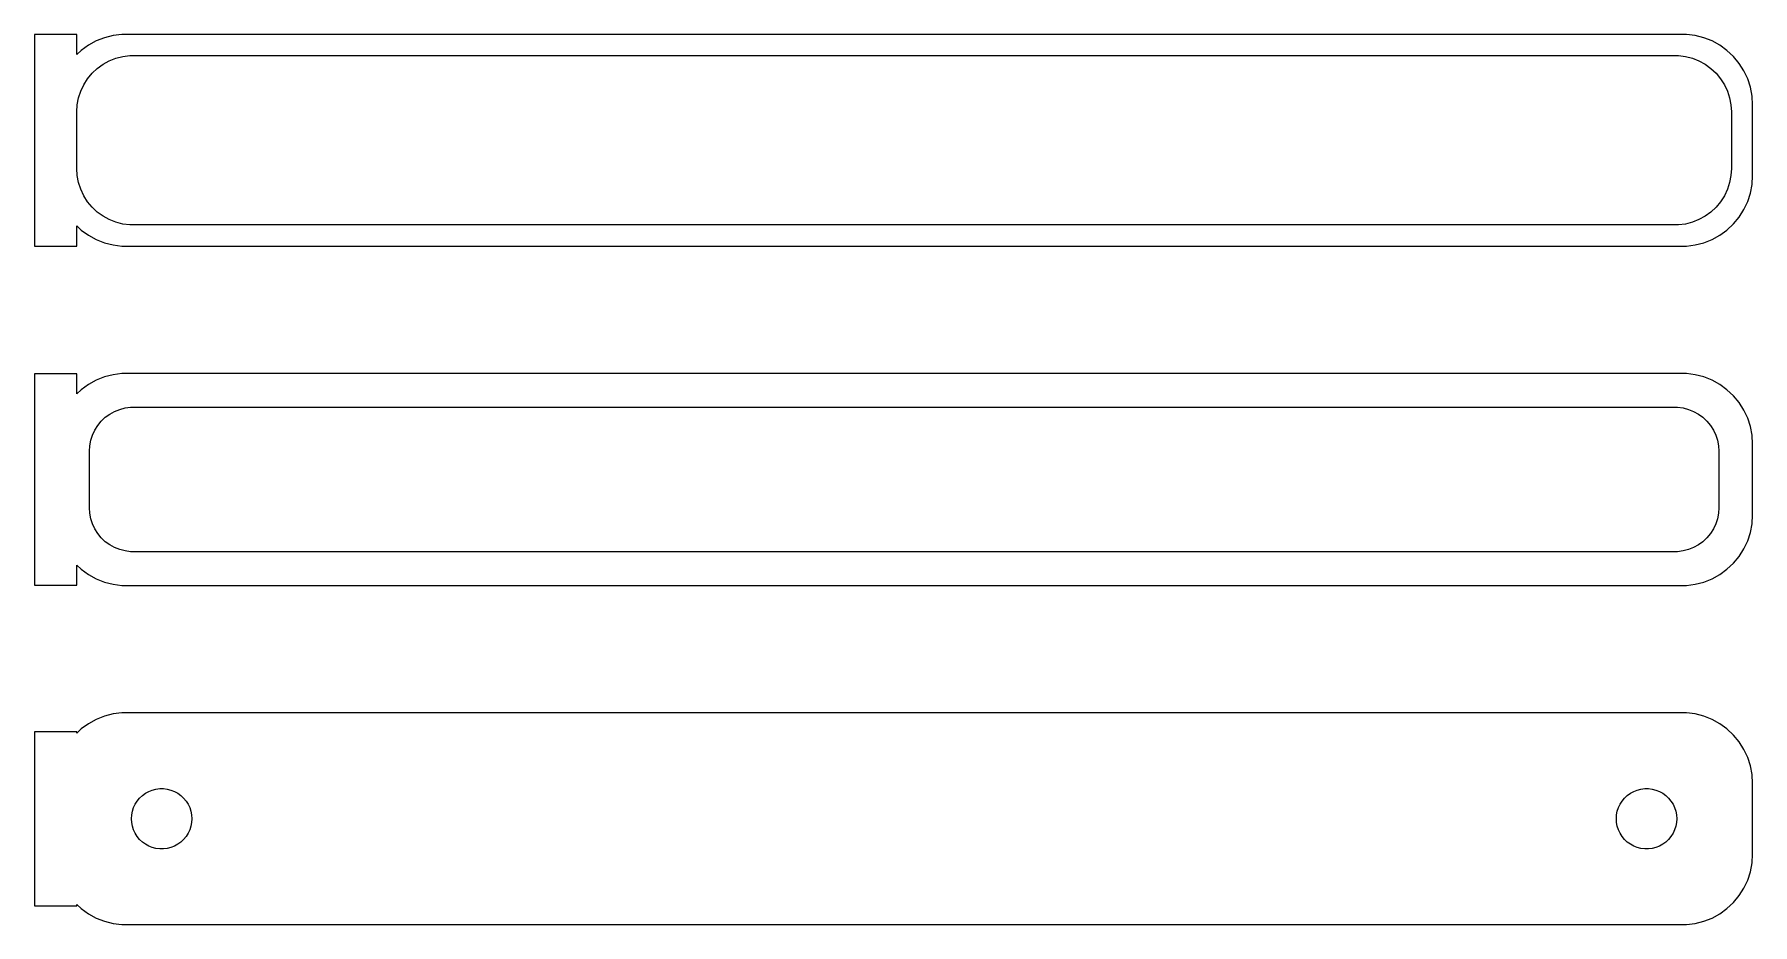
# Model space of a CAD drawing. Header units: metres. Extents: x -62 to 60, y 65 to 127.
import ezdxf

# ---------------------------------------------------------------- set-up
doc = ezdxf.new("R2010")
doc.units = ezdxf.units.M

msp = doc.modelspace()

# ---------------------------------------------------------------- linework, layer by layer
for p, q in [((-58.5, 127.49), (-61.5, 127.49)), ((-61.5, 127.49), (-61.5, 112.51)), ((-58.5, 126.059), (-58.5, 127.49)), ((-57.6791, 126.722), (-58.1871, 126.353)), ((-57.1289, 127.024), (-57.6791, 126.722)), ((-56.5451, 127.255), (-57.1289, 127.024)), ((-55.9369, 127.411), (-56.5451, 127.255)), ((-55.3139, 127.49), (-55.9369, 127.411)), ((55.3139, 127.49), (-55.3139, 127.49)), ((55.9369, 127.411), (55.3139, 127.49)), ((56.5451, 127.255), (55.9369, 127.411)), ((57.1289, 127.024), (56.5451, 127.255)), ((57.6791, 126.722), (57.1289, 127.024)), ((58.1871, 126.353), (57.6791, 126.722)), ((-58.1871, 126.353), (-58.5, 126.059)), ((-57.0497, 125.082), (-56.6433, 125.377)), ((-56.6433, 125.377), (-56.2031, 125.619)), ((-56.2031, 125.619), (-55.7361, 125.804)), ((-55.7361, 125.804), (-55.2495, 125.929)), ((-55.2495, 125.929), (-54.7512, 125.992)), ((-54.7512, 125.992), (54.7512, 125.992)), ((54.7512, 125.992), (55.2495, 125.929)), ((55.2495, 125.929), (55.7361, 125.804)), ((55.7361, 125.804), (56.2031, 125.619)), ((56.2031, 125.619), (56.6433, 125.377)), ((56.6433, 125.377), (57.0497, 125.082)), ((58.6448, 125.923), (58.1871, 126.353)), ((59.0451, 125.439), (58.6448, 125.923)), ((59.3815, 124.909), (59.0451, 125.439)), ((-58.0052, 123.927), (-57.7361, 124.351)), ((-57.7361, 124.351), (-57.4159, 124.738)), ((-57.4159, 124.738), (-57.0497, 125.082)), ((57.0497, 125.082), (57.4159, 124.738)), ((57.4159, 124.738), (57.7361, 124.351)), ((57.7361, 124.351), (58.0052, 123.927)), ((59.6489, 124.341), (59.3815, 124.909)), ((59.8429, 123.743), (59.6489, 124.341)), ((-58.4685, 122.501), (-58.3743, 122.995)), ((-58.3743, 122.995), (-58.2191, 123.472)), ((-58.2191, 123.472), (-58.0052, 123.927)), ((58.0052, 123.927), (58.2191, 123.472)), ((58.2191, 123.472), (58.3743, 122.995)), ((58.3743, 122.995), (58.4685, 122.501)), ((59.9606, 123.127), (59.8429, 123.743)), ((60, 122.5), (59.9606, 123.127)), ((-58.5, 122), (-58.4685, 122.501)), ((-58.5, 118), (-58.5, 122)), ((58.4685, 122.501), (58.5, 122)), ((58.5, 122), (58.5, 118)), ((60, 117.5), (60, 122.5)), ((-58.4685, 117.499), (-58.5, 118)), ((58.5, 118), (58.4685, 117.499)), ((-58.3743, 117.005), (-58.4685, 117.499)), ((-58.2191, 116.528), (-58.3743, 117.005)), ((58.3743, 117.005), (58.2191, 116.528)), ((58.4685, 117.499), (58.3743, 117.005)), ((59.8429, 116.257), (59.9606, 116.873)), ((59.9606, 116.873), (60, 117.5)), ((-58.0052, 116.073), (-58.2191, 116.528)), ((-57.7361, 115.649), (-58.0052, 116.073)), ((-57.4159, 115.262), (-57.7361, 115.649)), ((57.7361, 115.649), (57.4159, 115.262)), ((58.0052, 116.073), (57.7361, 115.649)), ((58.2191, 116.528), (58.0052, 116.073)), ((59.3815, 115.091), (59.6489, 115.659)), ((59.6489, 115.659), (59.8429, 116.257)), ((-57.0497, 114.918), (-57.4159, 115.262)), ((-56.6433, 114.623), (-57.0497, 114.918)), ((-56.2031, 114.381), (-56.6433, 114.623)), ((-55.7361, 114.196), (-56.2031, 114.381)), ((56.2031, 114.381), (55.7361, 114.196)), ((56.6433, 114.623), (56.2031, 114.381)), ((57.0497, 114.918), (56.6433, 114.623)), ((57.4159, 115.262), (57.0497, 114.918)), ((58.6448, 114.077), (59.0451, 114.561)), ((59.0451, 114.561), (59.3815, 115.091)), ((-58.5, 113.941), (-58.1871, 113.647)), ((-58.5, 112.51), (-58.5, 113.941)), ((-58.1871, 113.647), (-57.6791, 113.278)), ((-57.6791, 113.278), (-57.1289, 112.976)), ((-55.2495, 114.071), (-55.7361, 114.196)), ((-54.7512, 114.008), (-55.2495, 114.071)), ((54.7512, 114.008), (-54.7512, 114.008)), ((55.2495, 114.071), (54.7512, 114.008)), ((55.7361, 114.196), (55.2495, 114.071)), ((57.1289, 112.976), (57.6791, 113.278)), ((57.6791, 113.278), (58.1871, 113.647)), ((58.1871, 113.647), (58.6448, 114.077)), ((-61.5, 112.51), (-58.5, 112.51)), ((-57.1289, 112.976), (-56.5451, 112.745)), ((-56.5451, 112.745), (-55.9369, 112.589)), ((-55.9369, 112.589), (-55.3139, 112.51)), ((-55.3139, 112.51), (55.3139, 112.51)), ((55.3139, 112.51), (55.9369, 112.589)), ((55.9369, 112.589), (56.5451, 112.745)), ((56.5451, 112.745), (57.1289, 112.976)), ((-58.5, 103.479), (-61.5, 103.479)), ((-61.5, 103.479), (-61.5, 88.5208)), ((-58.5, 102.059), (-58.5, 103.479)), ((-55.9369, 103.411), (-56.5451, 103.255)), ((-55.3139, 103.49), (-55.9369, 103.411)), ((55.3139, 103.49), (-55.3139, 103.49)), ((55.9369, 103.411), (55.3139, 103.49)), ((56.5451, 103.255), (55.9369, 103.411)), ((-58.1871, 102.353), (-58.5, 102.059)), ((-57.6791, 102.722), (-58.1871, 102.353)), ((-57.1289, 103.024), (-57.6791, 102.722)), ((-56.5451, 103.255), (-57.1289, 103.024)), ((57.1289, 103.024), (56.5451, 103.255)), ((57.6791, 102.722), (57.1289, 103.024)), ((58.1871, 102.353), (57.6791, 102.722)), ((58.6448, 101.923), (58.1871, 102.353)), ((-55.8254, 100.817), (-55.4619, 100.961)), ((-55.4619, 100.961), (-55.0833, 101.058)), ((-55.0833, 101.058), (-54.6954, 101.107)), ((-54.6954, 101.107), (54.6954, 101.107)), ((54.6954, 101.107), (55.0833, 101.058)), ((55.0833, 101.058), (55.4619, 100.961)), ((55.4619, 100.961), (55.8254, 100.817)), ((59.0451, 101.439), (58.6448, 101.923)), ((59.3815, 100.909), (59.0451, 101.439)), ((59.6489, 100.341), (59.3815, 100.909)), ((-57.2279, 99.4996), (-57.0184, 99.8297)), ((-57.0184, 99.8297), (-56.7692, 100.131)), ((-56.7692, 100.131), (-56.4842, 100.399)), ((-56.4842, 100.399), (-56.168, 100.628)), ((-56.168, 100.628), (-55.8254, 100.817)), ((55.8254, 100.817), (56.168, 100.628)), ((56.168, 100.628), (56.4842, 100.399)), ((56.4842, 100.399), (56.7692, 100.131)), ((56.7692, 100.131), (57.0184, 99.8297)), ((57.0184, 99.8297), (57.2279, 99.4996)), ((59.8429, 99.7434), (59.6489, 100.341)), ((59.9606, 99.1267), (59.8429, 99.7434)), ((-57.5884, 98.3902), (-57.5151, 98.7741)), ((-57.5151, 98.7741), (-57.3943, 99.1459)), ((-57.3943, 99.1459), (-57.2279, 99.4996)), ((57.2279, 99.4996), (57.3943, 99.1459)), ((57.3943, 99.1459), (57.5151, 98.7741)), ((57.5151, 98.7741), (57.5884, 98.3902)), ((60, 98.5), (59.9606, 99.1267)), ((60, 93.5), (60, 98.5)), ((-57.6129, 98), (-57.5884, 98.3902)), ((-57.6129, 94), (-57.6129, 98)), ((57.5884, 98.3902), (57.6129, 98)), ((57.6129, 98), (57.6129, 94)), ((-57.5884, 93.6098), (-57.6129, 94)), ((-57.5151, 93.2259), (-57.5884, 93.6098)), ((57.5884, 93.6098), (57.5151, 93.2259)), ((57.6129, 94), (57.5884, 93.6098)), ((-57.3943, 92.8541), (-57.5151, 93.2259)), ((-57.2279, 92.5004), (-57.3943, 92.8541)), ((-57.0184, 92.1703), (-57.2279, 92.5004)), ((57.2279, 92.5004), (57.0184, 92.1703)), ((57.3943, 92.8541), (57.2279, 92.5004)), ((57.5151, 93.2259), (57.3943, 92.8541)), ((59.8429, 92.2566), (59.9606, 92.8733)), ((59.9606, 92.8733), (60, 93.5)), ((-56.7692, 91.8691), (-57.0184, 92.1703)), ((-56.4842, 91.6015), (-56.7692, 91.8691)), ((-56.168, 91.3717), (-56.4842, 91.6015)), ((-55.8254, 91.1833), (-56.168, 91.3717)), ((-55.4619, 91.0394), (-55.8254, 91.1833)), ((55.8254, 91.1833), (55.4619, 91.0394)), ((56.168, 91.3717), (55.8254, 91.1833)), ((56.4842, 91.6015), (56.168, 91.3717)), ((56.7692, 91.8691), (56.4842, 91.6015)), ((57.0184, 92.1703), (56.7692, 91.8691)), ((59.3815, 91.0912), (59.6489, 91.6594)), ((59.6489, 91.6594), (59.8429, 92.2566)), ((-58.5, 88.5208), (-58.5, 89.9413)), ((-58.5, 89.9413), (-58.1871, 89.6474)), ((-55.0833, 90.9422), (-55.4619, 91.0394)), ((-54.6954, 90.8932), (-55.0833, 90.9422)), ((54.6954, 90.8932), (-54.6954, 90.8932)), ((55.0833, 90.9422), (54.6954, 90.8932)), ((55.4619, 91.0394), (55.0833, 90.9422)), ((58.1871, 89.6474), (58.6448, 90.0773)), ((58.6448, 90.0773), (59.0451, 90.5611)), ((59.0451, 90.5611), (59.3815, 91.0912)), ((-58.1871, 89.6474), (-57.6791, 89.2784)), ((-57.6791, 89.2784), (-57.1289, 88.9759)), ((-57.1289, 88.9759), (-56.5451, 88.7447)), ((-56.5451, 88.7447), (-55.9369, 88.5886)), ((55.9369, 88.5886), (56.5451, 88.7447)), ((56.5451, 88.7447), (57.1289, 88.9759)), ((57.1289, 88.9759), (57.6791, 89.2784)), ((57.6791, 89.2784), (58.1871, 89.6474)), ((-61.5, 88.5208), (-58.5, 88.5208)), ((-55.9369, 88.5886), (-55.3139, 88.5099)), ((-55.3139, 88.5099), (55.3139, 88.5099)), ((55.3139, 88.5099), (55.9369, 88.5886)), ((-57.1289, 79.0241), (-57.6791, 78.7216)), ((-56.5451, 79.2553), (-57.1289, 79.0241)), ((-55.9369, 79.4114), (-56.5451, 79.2553)), ((-55.3139, 79.4901), (-55.9369, 79.4114)), ((55.3139, 79.4901), (-55.3139, 79.4901)), ((55.9369, 79.4114), (55.3139, 79.4901)), ((56.5451, 79.2553), (55.9369, 79.4114)), ((57.1289, 79.0241), (56.5451, 79.2553)), ((57.6791, 78.7216), (57.1289, 79.0241)), ((-58.5, 78.1526), (-61.5, 78.1526)), ((-61.5, 78.1526), (-61.5, 65.8474)), ((-58.1871, 78.3526), (-58.5, 78.0587)), ((-58.5, 78.0587), (-58.5, 78.1526)), ((-57.6791, 78.7216), (-58.1871, 78.3526)), ((58.1871, 78.3526), (57.6791, 78.7216)), ((58.6448, 77.9227), (58.1871, 78.3526)), ((59.0451, 77.4389), (58.6448, 77.9227)), ((59.3815, 76.9088), (59.0451, 77.4389)), ((59.6489, 76.3406), (59.3815, 76.9088)), ((59.8429, 75.7434), (59.6489, 76.3406)), ((59.9606, 75.1267), (59.8429, 75.7434)), ((-52.9001, 74.0975), (-52.6341, 74.1311)), ((-52.6341, 74.1311), (-52.3659, 74.1311)), ((-52.3659, 74.1311), (-52.0999, 74.0975)), ((52.0999, 74.0975), (52.3659, 74.1311)), ((52.3659, 74.1311), (52.6341, 74.1311)), ((52.6341, 74.1311), (52.9001, 74.0975)), ((60, 74.5), (59.9606, 75.1267)), ((60, 69.5), (60, 74.5)), ((-54.4853, 72.786), (-54.3712, 73.0287)), ((-54.3712, 73.0287), (-54.2275, 73.2551)), ((-54.2275, 73.2551), (-54.0565, 73.4617)), ((-54.0565, 73.4617), (-53.8611, 73.6453)), ((-53.8611, 73.6453), (-53.6441, 73.8029)), ((-53.6441, 73.8029), (-53.4092, 73.9321)), ((-53.4092, 73.9321), (-53.1598, 74.0308)), ((-53.1598, 74.0308), (-52.9001, 74.0975)), ((-52.0999, 74.0975), (-51.8401, 74.0308)), ((-51.8401, 74.0308), (-51.5908, 73.9321)), ((-51.5908, 73.9321), (-51.3559, 73.8029)), ((-51.3559, 73.8029), (-51.1389, 73.6453)), ((-51.1389, 73.6453), (-50.9434, 73.4617)), ((-50.9434, 73.4617), (-50.7725, 73.2551)), ((-50.7725, 73.2551), (-50.6288, 73.0287)), ((-50.6288, 73.0287), (-50.5146, 72.786)), ((50.5146, 72.786), (50.6288, 73.0287)), ((50.6288, 73.0287), (50.7725, 73.2551)), ((50.7725, 73.2551), (50.9434, 73.4617)), ((50.9434, 73.4617), (51.1389, 73.6453)), ((51.1389, 73.6453), (51.3559, 73.8029)), ((51.3559, 73.8029), (51.5908, 73.9321)), ((51.5908, 73.9321), (51.8401, 74.0308)), ((51.8401, 74.0308), (52.0999, 74.0975)), ((52.9001, 74.0975), (53.1598, 74.0308)), ((53.1598, 74.0308), (53.4092, 73.9321)), ((53.4092, 73.9321), (53.6441, 73.8029)), ((53.6441, 73.8029), (53.8611, 73.6453)), ((53.8611, 73.6453), (54.0565, 73.4617)), ((54.0565, 73.4617), (54.2275, 73.2551)), ((54.2275, 73.2551), (54.3712, 73.0287)), ((54.3712, 73.0287), (54.4853, 72.786)), ((-54.6353, 72), (-54.6185, 72.2676)), ((-54.6185, 71.7324), (-54.6353, 72)), ((-54.6185, 72.2676), (-54.5682, 72.531)), ((-54.5682, 71.469), (-54.6185, 71.7324)), ((-54.5682, 72.531), (-54.4853, 72.786)), ((-50.5146, 72.786), (-50.4318, 72.531)), ((-50.4318, 72.531), (-50.3815, 72.2676)), ((-50.3815, 71.7324), (-50.4318, 71.469)), ((-50.3815, 72.2676), (-50.3647, 72)), ((-50.3647, 72), (-50.3815, 71.7324)), ((50.3647, 72), (50.3815, 72.2676)), ((50.3815, 71.7324), (50.3647, 72)), ((50.3815, 72.2676), (50.4318, 72.531)), ((50.4318, 71.469), (50.3815, 71.7324)), ((50.4318, 72.531), (50.5146, 72.786)), ((54.4853, 72.786), (54.5682, 72.531)), ((54.5682, 72.531), (54.6185, 72.2676)), ((54.6185, 71.7324), (54.5682, 71.469)), ((54.6185, 72.2676), (54.6353, 72)), ((54.6353, 72), (54.6185, 71.7324)), ((-54.4853, 71.214), (-54.5682, 71.469)), ((-54.3712, 70.9713), (-54.4853, 71.214)), ((-54.2275, 70.7449), (-54.3712, 70.9713)), ((-54.0565, 70.5383), (-54.2275, 70.7449)), ((-53.8611, 70.3547), (-54.0565, 70.5383)), ((-50.9434, 70.5383), (-51.1389, 70.3547)), ((-50.7725, 70.7449), (-50.9434, 70.5383)), ((-50.6288, 70.9713), (-50.7725, 70.7449)), ((-50.5146, 71.214), (-50.6288, 70.9713)), ((-50.4318, 71.469), (-50.5146, 71.214)), ((50.5146, 71.214), (50.4318, 71.469)), ((50.6288, 70.9713), (50.5146, 71.214)), ((50.7725, 70.7449), (50.6288, 70.9713)), ((50.9434, 70.5383), (50.7725, 70.7449)), ((51.1389, 70.3547), (50.9434, 70.5383)), ((54.0565, 70.5383), (53.8611, 70.3547)), ((54.2275, 70.7449), (54.0565, 70.5383)), ((54.3712, 70.9713), (54.2275, 70.7449)), ((54.4853, 71.214), (54.3712, 70.9713)), ((54.5682, 71.469), (54.4853, 71.214)), ((-53.6441, 70.1971), (-53.8611, 70.3547)), ((-53.4092, 70.0679), (-53.6441, 70.1971)), ((-53.1598, 69.9692), (-53.4092, 70.0679)), ((-52.9001, 69.9025), (-53.1598, 69.9692)), ((-52.6341, 69.8689), (-52.9001, 69.9025)), ((-52.3659, 69.8689), (-52.6341, 69.8689)), ((-52.0999, 69.9025), (-52.3659, 69.8689)), ((-51.8401, 69.9692), (-52.0999, 69.9025)), ((-51.5908, 70.0679), (-51.8401, 69.9692)), ((-51.3559, 70.1971), (-51.5908, 70.0679)), ((-51.1389, 70.3547), (-51.3559, 70.1971)), ((51.3559, 70.1971), (51.1389, 70.3547)), ((51.5908, 70.0679), (51.3559, 70.1971)), ((51.8401, 69.9692), (51.5908, 70.0679)), ((52.0999, 69.9025), (51.8401, 69.9692)), ((52.3659, 69.8689), (52.0999, 69.9025)), ((52.6341, 69.8689), (52.3659, 69.8689)), ((52.9001, 69.9025), (52.6341, 69.8689)), ((53.1598, 69.9692), (52.9001, 69.9025)), ((53.4092, 70.0679), (53.1598, 69.9692)), ((53.6441, 70.1971), (53.4092, 70.0679)), ((53.8611, 70.3547), (53.6441, 70.1971)), ((59.9606, 68.8733), (60, 69.5)), ((59.6489, 67.6594), (59.8429, 68.2566)), ((59.8429, 68.2566), (59.9606, 68.8733)), ((59.0451, 66.5611), (59.3815, 67.0912)), ((59.3815, 67.0912), (59.6489, 67.6594)), ((-61.5, 65.8474), (-58.5, 65.8474)), ((-58.5, 65.8474), (-58.5, 65.9413)), ((-58.5, 65.9413), (-58.1871, 65.6474)), ((-58.1871, 65.6474), (-57.6791, 65.2784)), ((57.6791, 65.2784), (58.1871, 65.6474)), ((58.1871, 65.6474), (58.6448, 66.0773)), ((58.6448, 66.0773), (59.0451, 66.5611)), ((-57.6791, 65.2784), (-57.1289, 64.9759)), ((-57.1289, 64.9759), (-56.5451, 64.7447)), ((-56.5451, 64.7447), (-55.9369, 64.5886)), ((-55.9369, 64.5886), (-55.3139, 64.5099)), ((-55.3139, 64.5099), (55.3139, 64.5099)), ((55.3139, 64.5099), (55.9369, 64.5886)), ((55.9369, 64.5886), (56.5451, 64.7447)), ((56.5451, 64.7447), (57.1289, 64.9759)), ((57.1289, 64.9759), (57.6791, 65.2784))]:
    msp.add_line(p, q)

doc.saveas('drawing.dxf')
